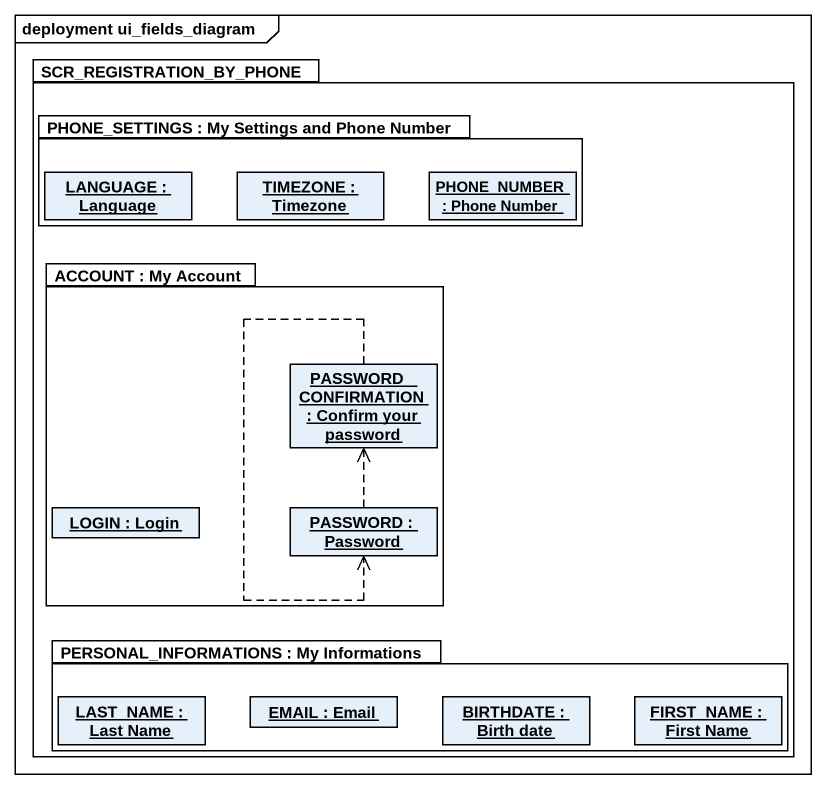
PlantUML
@startuml
mainframe deployment ui_fields_diagram
hide circle
hide empty members
package SCR_REGISTRATION_BY_PHONE #FFFFFF {
  package "PHONE_SETTINGS : My Settings and Phone Number" as PHONE_SETTINGS_My_Settings #FFFFFF {
    object "LANGUAGE : Language" as LANGUAGE
    object "TIMEZONE : Timezone" as TIMEZONE
    object "PHONE_NUMBER : Phone Number" as PHONE_NUMBER
  }
  package "ACCOUNT : My Account" as ACCOUNT_My_Account #FFFFFF {
    object "PASSWORD_CONFIRMATION : Confirm your password" as PASSWORD_CONFIRMATION
    object "LOGIN : Login" as LOGIN
    object "PASSWORD : Password" as PASSWORD
  }
  package "PERSONAL_INFORMATIONS : My Informations" as PERSONAL_INFORMATIONS_My #FFFFFF {
    object "LAST_NAME : Last Name" as LAST_NAME
    object "EMAIL : Email" as EMAIL
    object "BIRTHDATE : Birth date" as BIRTHDATE
    object "FIRST_NAME : First Name" as FIRST_NAME
  }
}
PASSWORD_CONFIRMATION ..> PASSWORD
PASSWORD .up.> PASSWORD_CONFIRMATION
@enduml
